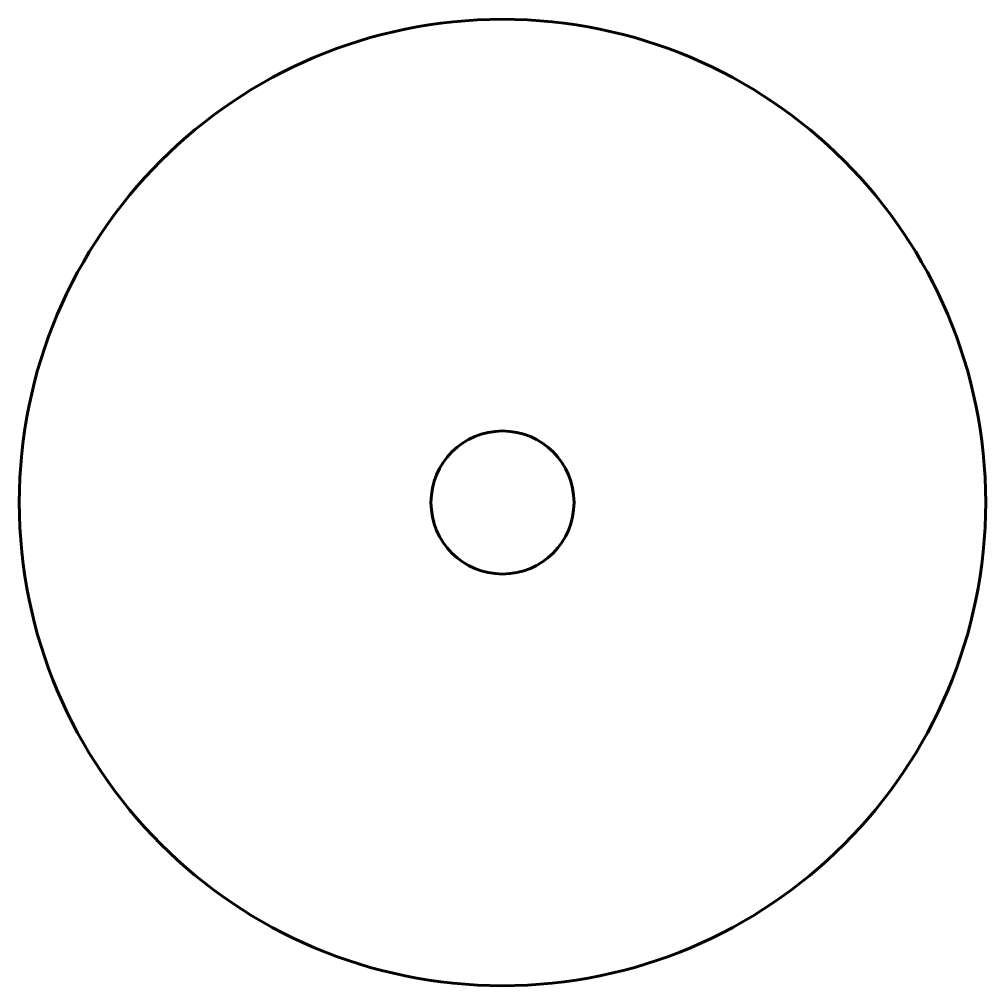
# Model space of a CAD drawing. Header units: millimetres. Extents: x -192 to 308, y -208 to 292.
import ezdxf

# ---------------------------------------------------------------- set-up
doc = ezdxf.new("R2010")
doc.units = ezdxf.units.MM
doc.linetypes.add('K5LT_BASIC', pattern=[0])
doc.layers.add('Системный слой', color=7, linetype='Continuous')

msp = doc.modelspace()

# ---------------------------------------------------------------- linework, layer by layer
at = {"layer": 'Системный слой', "color": 5, "linetype": 'K5LT_BASIC', "lineweight": 60, "true_color": 0x0000ff}
for radius in [250, 37]:
    msp.add_circle((57.67, 42.47), radius, dxfattribs=at)

doc.saveas('drawing.dxf')
